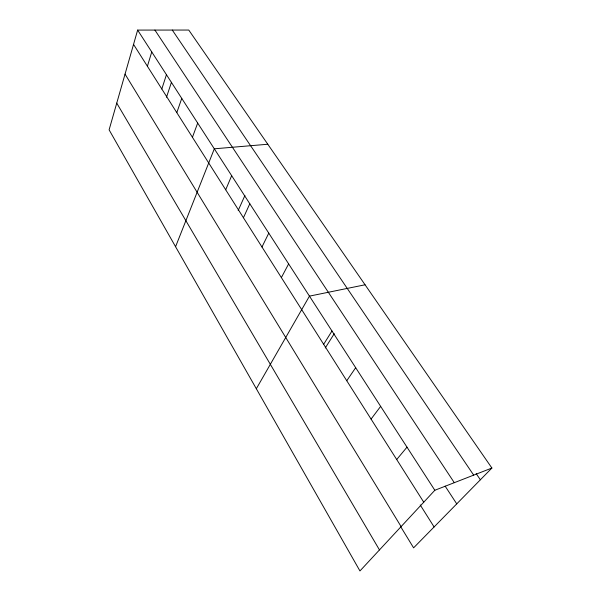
<?xml version="1.0" encoding="UTF-8"?>
<svg xmlns="http://www.w3.org/2000/svg" width="601" height="601" viewBox="0 0 601 601"><rect width="100%" height="100%" fill="white"/><g stroke="black" fill="none" stroke-linecap="round" stroke-linejoin="round"><path stroke-width="0.9" d="M137.637 30.088L109.104 129.831L359.946 570.95L434.831 490.266L491.896 468.036L188.759 30.05L137.637 30.088L434.831 490.266M147.403 66.253L151.76 51.949M161.812 88.993L166.447 74.697M166.5 97.212L171.45 82.284M176.807 112.65L181.75 98.384M192.433 137.283L197.684 123.07M175.575 246.718L214.317 148.808L267.798 144.248M225.698 189.766L231.67 175.687M238.184 210.545L244.907 195.498M243.435 217.75L249.806 203.769M261.976 246.996L268.775 233.135M281.373 277.602L288.638 263.892M256.327 388.734L309.455 296.128L365.062 284.784M323.661 344.305L331.977 331.001M325.254 347.987L334.239 333.713M346.754 380.741L355.679 367.699M371.072 419.092L380.651 406.366M396.698 459.525L406.997 447.159M491.896 468.036L413.601 547.849L400.642 526.596M476.172 473.618L480.372 479.793M172.284 30.065L473.686 475.136M154.908 30.073L454.296 482.686M445.138 486.126L456.745 503.871M133.542 44.391L423.758 502.203M420.212 504.93L434.102 526.957M125.046 74.118L401.107 526.604M116.744 103.124L379.471 549.915"/></g></svg>
